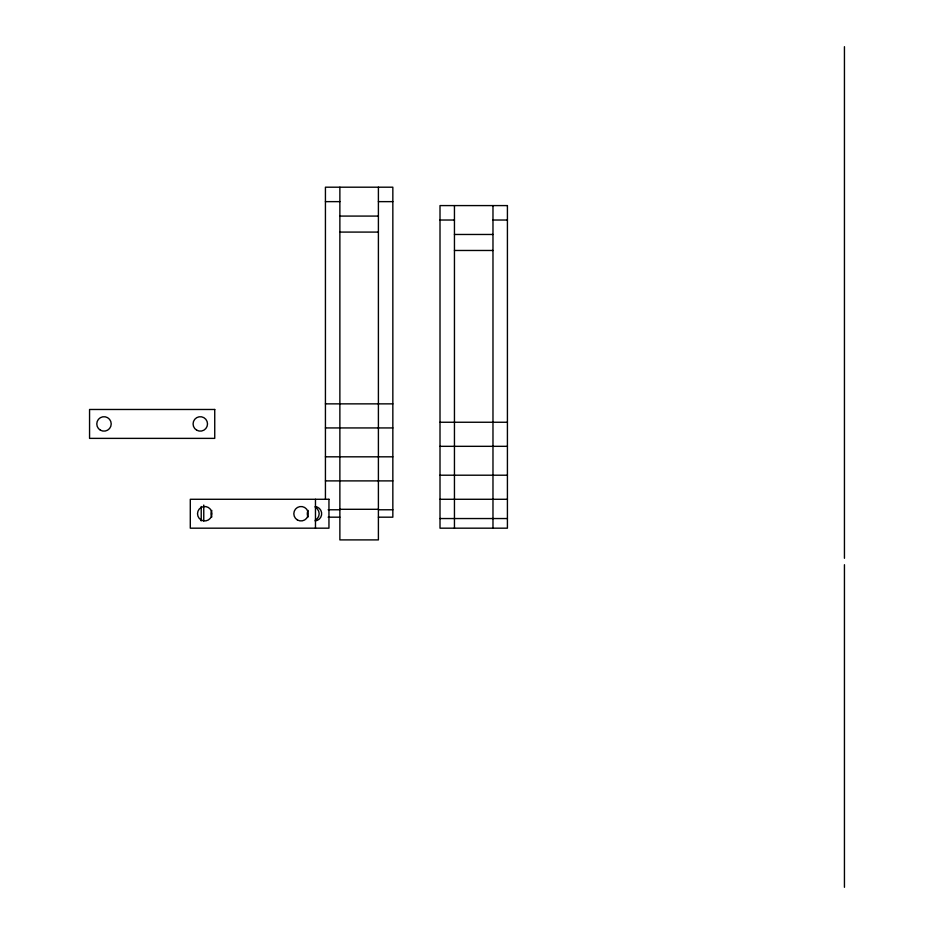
<?xml version="1.0" encoding="UTF-8"?>
<svg xmlns="http://www.w3.org/2000/svg" width="934" height="934" viewBox="0 0 934 934"><rect width="100%" height="100%" fill="white"/><g stroke="black" fill="none" stroke-linecap="round" stroke-linejoin="round"><path stroke-width="1.4" d="M325.429 201.639L339.871 201.639M378.398 201.639L392.84 201.639M339.871 216.081L378.398 216.081M440.007 220.027L454.449 220.027M492.977 220.027L507.419 220.027M339.871 232.087L378.398 232.087M454.449 234.469L492.977 234.469M454.449 250.475L492.977 250.475M325.429 403.862L392.84 403.862M440.007 422.25L507.419 422.25M325.429 427.935L392.84 427.935M440.007 446.324L507.419 446.324M325.429 456.819L392.84 456.819M440.007 475.208L507.419 475.208M325.429 480.893L392.84 480.893M440.007 499.281L507.419 499.281M339.871 509.299L378.398 509.299M328.138 509.777L339.871 509.777M378.398 509.777L392.84 509.777M328.138 517.179L339.871 517.179M378.398 517.179L392.84 517.179L392.84 187.197L325.429 187.197L325.429 498.954M440.007 518.545L507.419 518.545M844.441 46.7L844.441 558.287M844.441 564.72L844.441 887.3M492.977 205.585L492.977 528.177M454.449 205.585L454.449 528.177M378.398 187.197L378.398 539.899L339.871 539.899L339.871 187.197M315.47 499.281L315.47 528.177M203.764 505.06L203.764 520.95M201.219 506.508L201.219 520.95M315.272 507.314A7.227 7.227 0 0 1 315.272 520.145M211.796 517.039A7.227 7.227 0 0 1 211.796 510.408M315.155 506.532A7.227 7.227 0 0 1 315.155 520.915M308.092 517.039A7.227 7.227 0 0 1 308.092 510.408M507.419 205.585L440.007 205.585L440.007 528.177L507.419 528.177L507.419 205.585M214.738 409.477L89.559 409.477L89.559 438.373L214.738 438.373L214.738 409.477M328.955 499.281L190.291 499.281L190.291 528.177L328.955 528.177L328.955 499.281M100.382 430.177A7.227 7.227 0 0 0 111.216 423.919A7.227 7.227 0 0 0 100.382 417.673A7.227 7.227 0 0 0 100.382 430.177M196.677 430.177A7.227 7.227 0 0 0 207.511 423.919A7.227 7.227 0 0 0 196.677 417.673A7.227 7.227 0 0 0 196.677 430.177M201.125 519.981A7.227 7.227 0 0 0 211.96 513.723A7.227 7.227 0 0 0 201.125 507.477A7.227 7.227 0 0 0 201.125 519.981M297.421 519.981A7.227 7.227 0 0 0 308.255 513.723A7.227 7.227 0 0 0 297.421 507.477A7.227 7.227 0 0 0 297.421 519.981"/></g></svg>
